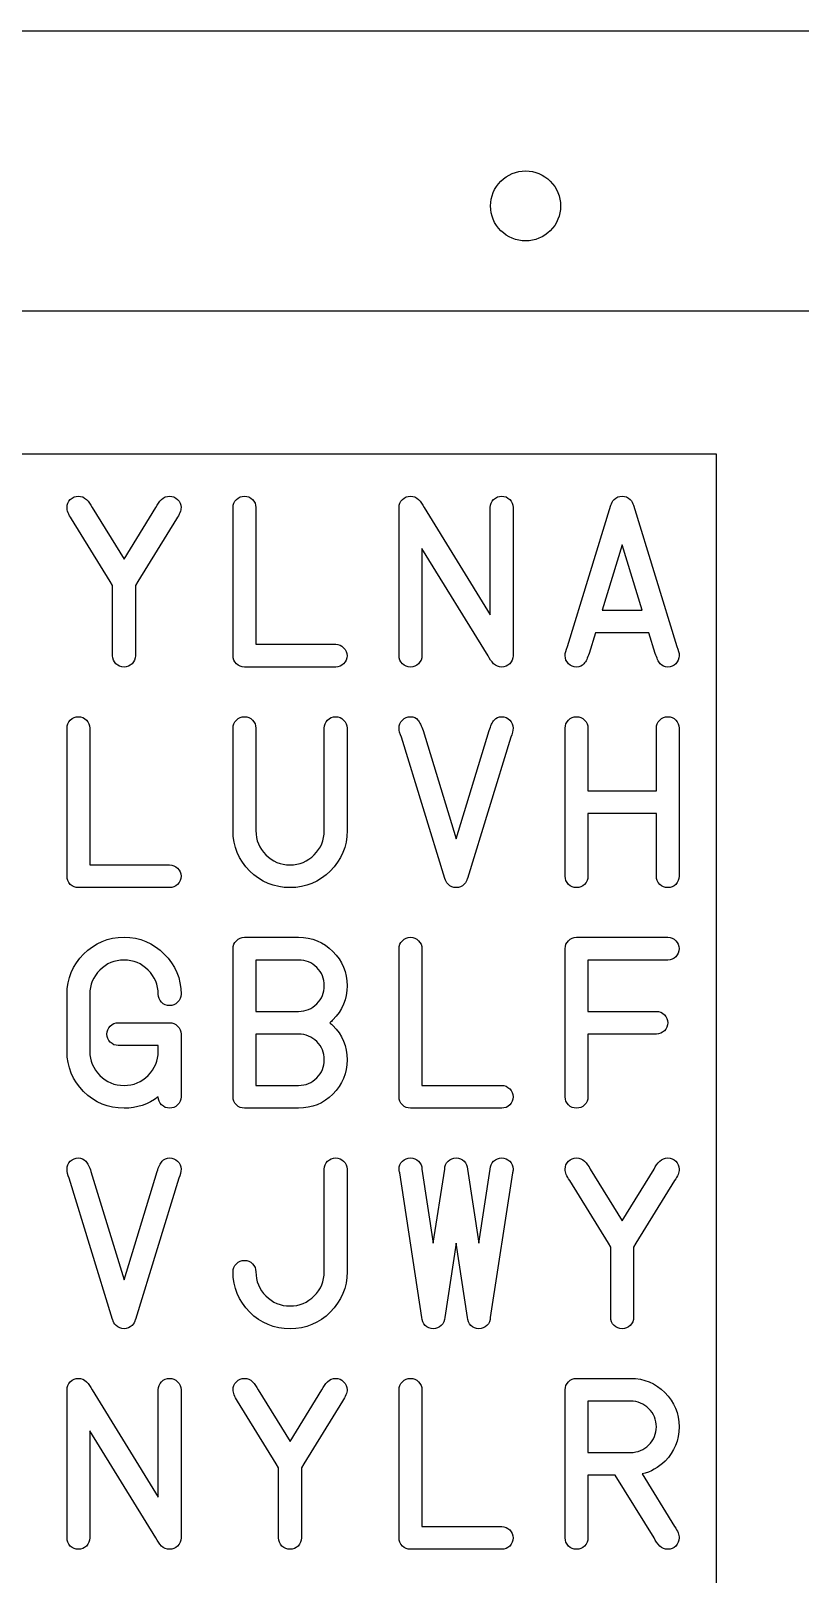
# Model space of a CAD drawing. Extents: x 0.5 to 46.5, y 0.5 to 6.
# Drawn here: x 22.622 to 23.995, y 3.25 to 6.005 of the extents above; entities that cross this region are included whole.
import ezdxf

# ---------------------------------------------------------------- set-up
doc = ezdxf.new("R2010")
doc.units = 0
doc.layers.add('Layer_1', color=7, linetype='CONTINUOUS')

msp = doc.modelspace()

# ---------------------------------------------------------------- linework, layer by layer
at = {"layer": 'Layer_1', "color": 7}
for p, q in [((0.505, 6.005), (46.505001, 6.005)), ((23.567496, 5.6925), (23.567496, 5.6925)), ((1.754999, 5.505), (45.255002, 5.505)), ((12.844862, 5.249932), (23.844862, 5.249932)), ((23.844862, 5.249932), (23.844862, 1.249932))]:
    msp.add_line(p, q, dxfattribs=at)
at = {"layer": 'Layer_1', "color": 3}
for p, q in [((22.731645, 5.154049), (22.788611, 5.061683)), ((22.788611, 5.061683), (22.845578, 5.154049)), ((22.983137, 4.889563), (22.983137, 5.154049)), ((23.023827, 5.154049), (23.023827, 4.909909)), ((23.023827, 5.154049), (23.023827, 5.154049)), ((23.279386, 4.889563), (23.279386, 5.154049)), ((23.313973, 5.168291), (23.313973, 5.168291)), ((23.324145, 5.154049), (23.442147, 4.962602)), ((23.442147, 4.962602), (23.442147, 5.154049)), ((23.482837, 5.154049), (23.482837, 4.889563)), ((23.579707, 4.90584), (23.657018, 5.158118)), ((23.657018, 5.158118), (23.657424, 5.158118)), ((23.6973, 5.158118), (23.697706, 5.158118)), ((23.697706, 5.158118), (23.775017, 4.90584)), ((22.763994, 5.021806), (22.695024, 5.133704)), ((22.882199, 5.133704), (22.813229, 5.021806)), ((23.438078, 4.889563), (23.320076, 5.081011)), ((23.320076, 5.081011), (23.320076, 4.889563)), ((23.677363, 5.087317), (23.641963, 4.970944)), ((23.712763, 4.970944), (23.677363, 5.087317)), ((22.768266, 5.014889), (22.763994, 5.021806)), ((22.768266, 4.889563), (22.768266, 5.014889)), ((22.813229, 5.021806), (22.808956, 5.014889)), ((22.808956, 5.014889), (22.808956, 4.889563)), ((23.641963, 4.970944), (23.712763, 4.970944)), ((23.023827, 4.909909), (23.166242, 4.909909)), ((23.629552, 4.930254), (23.618363, 4.893633)), ((23.725171, 4.930254), (23.629552, 4.930254)), ((23.736361, 4.893633), (23.725171, 4.930254)), ((23.166242, 4.869219), (23.003482, 4.869219)), ((22.686886, 4.495813), (22.686886, 4.760299)), ((22.727576, 4.760299), (22.727576, 4.516159)), ((22.727576, 4.760299), (22.727576, 4.760299)), ((22.983137, 4.577194), (22.983137, 4.760299)), ((23.023827, 4.760299), (23.023827, 4.577194)), ((23.145897, 4.577194), (23.145897, 4.760299)), ((23.186587, 4.760299), (23.186587, 4.577194)), ((23.360767, 4.491745), (23.283455, 4.744023)), ((23.322111, 4.75623), (23.381112, 4.562545)), ((23.381112, 4.562545), (23.440112, 4.75623)), ((23.478768, 4.744023), (23.401457, 4.491745)), ((23.575636, 4.495813), (23.575636, 4.760299)), ((23.616326, 4.760299), (23.616326, 4.648402)), ((23.738397, 4.648402), (23.738397, 4.760299)), ((23.779087, 4.760299), (23.779087, 4.495813)), ((23.616326, 4.648402), (23.738397, 4.648402)), ((23.738397, 4.607712), (23.616326, 4.607712)), ((23.616326, 4.607712), (23.616326, 4.495813)), ((23.738397, 4.495813), (23.738397, 4.607712)), ((22.727576, 4.516159), (22.869992, 4.516159)), ((23.361173, 4.491745), (23.360767, 4.491745)), ((23.401457, 4.491745), (23.40105, 4.491745)), ((22.869992, 4.475469), (22.707231, 4.475469)), ((23.381111, 4.475469), (23.381111, 4.475469)), ((23.003482, 4.386894), (23.100121, 4.386894)), ((23.595981, 4.386894), (23.758742, 4.386894)), ((22.983137, 4.102063), (22.983137, 4.366549)), ((23.279386, 4.102063), (23.279386, 4.366549)), ((23.320076, 4.366549), (23.320076, 4.122409)), ((23.320076, 4.366549), (23.320076, 4.366549)), ((23.575636, 4.102063), (23.575636, 4.366549)), ((23.100121, 4.346204), (23.023827, 4.346204)), ((23.023827, 4.346204), (23.023827, 4.254652)), ((23.100121, 4.346204), (23.100121, 4.346204)), ((23.758742, 4.346204), (23.616326, 4.346204)), ((23.616326, 4.346204), (23.616326, 4.254652)), ((22.686886, 4.183444), (22.686886, 4.285169)), ((22.727576, 4.285169), (22.727576, 4.183444)), ((23.023827, 4.254652), (23.100121, 4.254652)), ((23.616326, 4.254652), (23.738397, 4.254652)), ((22.778439, 4.234306), (22.869992, 4.234306)), ((22.849647, 4.193616), (22.778439, 4.193616)), ((22.849647, 4.183444), (22.849647, 4.193616)), ((22.890337, 4.213962), (22.890337, 4.102063)), ((23.100121, 4.213962), (23.023827, 4.213962)), ((23.023827, 4.213962), (23.023827, 4.122409)), ((23.100121, 4.213962), (23.100121, 4.213962)), ((23.738397, 4.213962), (23.616326, 4.213962)), ((23.616326, 4.213962), (23.616326, 4.102063)), ((23.023827, 4.122409), (23.100121, 4.122409)), ((23.320076, 4.122409), (23.462492, 4.122409)), ((23.100121, 4.081719), (23.003482, 4.081719)), ((23.100121, 4.081719), (23.100121, 4.081719)), ((23.462492, 4.081719), (23.299731, 4.081719)), ((22.729611, 3.96873), (22.788612, 3.775045)), ((22.788612, 3.775045), (22.847612, 3.96873)), ((23.145897, 3.789694), (23.145897, 3.972799)), ((23.186587, 3.972799), (23.186587, 3.789694)), ((23.320078, 3.972799), (23.340423, 3.840556)), ((23.340423, 3.840556), (23.360768, 3.972799)), ((23.401458, 3.972799), (23.421803, 3.840556)), ((23.421803, 3.840556), (23.442148, 3.972799)), ((23.620396, 3.972799), (23.677362, 3.880433)), ((23.677362, 3.880433), (23.734328, 3.972799)), ((22.768267, 3.704245), (22.690955, 3.956523)), ((22.886268, 3.956523), (22.808957, 3.704245)), ((23.320078, 3.708313), (23.280405, 3.966492)), ((23.481821, 3.966492), (23.442148, 3.708313)), ((23.652744, 3.840556), (23.583774, 3.952454)), ((23.770949, 3.952454), (23.701979, 3.840556)), ((23.381113, 3.84076), (23.360768, 3.708313)), ((23.401458, 3.708313), (23.381113, 3.84076)), ((23.657017, 3.833639), (23.652744, 3.840556)), ((23.657017, 3.708313), (23.657017, 3.833639)), ((23.701979, 3.840556), (23.697707, 3.833639)), ((23.697707, 3.833639), (23.697707, 3.708313)), ((22.983137, 3.789694), (22.983137, 3.789694)), ((22.768673, 3.704245), (22.768267, 3.704245)), ((22.808957, 3.704245), (22.80855, 3.704245)), ((22.788612, 3.687969), (22.788612, 3.687969)), ((22.721473, 3.593291), (22.721473, 3.593291)), ((23.595981, 3.599394), (23.69262, 3.599394)), ((22.686886, 3.314563), (22.686886, 3.579049)), ((22.731645, 3.579049), (22.849646, 3.387602)), ((22.849646, 3.387602), (22.849646, 3.579049)), ((22.890337, 3.579049), (22.890337, 3.314563)), ((23.060244, 3.446806), (22.991275, 3.558704)), ((23.027896, 3.579049), (23.084862, 3.486683)), ((23.084862, 3.486683), (23.141828, 3.579049)), ((23.178449, 3.558704), (23.10948, 3.446806)), ((23.279386, 3.314563), (23.279386, 3.579049)), ((23.320076, 3.579049), (23.320076, 3.334909)), ((23.320076, 3.579049), (23.320076, 3.579049)), ((23.575636, 3.314563), (23.575636, 3.579049)), ((23.69262, 3.558704), (23.616326, 3.558704)), ((23.616326, 3.558704), (23.616326, 3.467151)), ((23.69262, 3.558704), (23.69262, 3.558704)), ((22.845577, 3.314563), (22.727576, 3.50601)), ((22.727576, 3.50601), (22.727576, 3.314563)), ((23.064517, 3.439889), (23.060244, 3.446806)), ((23.10948, 3.446806), (23.105207, 3.439889)), ((23.616326, 3.467151), (23.69262, 3.467151)), ((23.064517, 3.314563), (23.064517, 3.439889)), ((23.105207, 3.439889), (23.105207, 3.314563)), ((23.665155, 3.426462), (23.616326, 3.426462)), ((23.616326, 3.426462), (23.616326, 3.314563)), ((23.734328, 3.314563), (23.665155, 3.426462)), ((23.712966, 3.428699), (23.770949, 3.334909)), ((23.320076, 3.334909), (23.462492, 3.334909)), ((23.462492, 3.294219), (23.299731, 3.294219))]:
    msp.add_line(p, q, dxfattribs=at)
at = {"layer": 'Layer_1', "color": 7}
for points in [[(23.442496, 5.6925), (23.442496, 5.709076), (23.449081, 5.724973), (23.460802, 5.736694)], [(23.460802, 5.736694), (23.472523, 5.748415), (23.48842, 5.755), (23.504996, 5.755)], [(23.504996, 5.755), (23.521572, 5.755), (23.53747, 5.748415), (23.549191, 5.736694)], [(23.549191, 5.736694), (23.560912, 5.724973), (23.567496, 5.709076), (23.567496, 5.6925)], [(23.460802, 5.648306), (23.449081, 5.660027), (23.442496, 5.675924), (23.442496, 5.6925)], [(23.567496, 5.6925), (23.567496, 5.675924), (23.560912, 5.660027), (23.549191, 5.648306)], [(23.504996, 5.63), (23.48842, 5.63), (23.472523, 5.636585), (23.460802, 5.648306)], [(23.549191, 5.648306), (23.53747, 5.636585), (23.521572, 5.63), (23.504996, 5.63)]]:
    msp.add_open_spline(points, degree=3, dxfattribs=at)
at = {"layer": 'Layer_1', "color": 3}
for points in [[(22.686886, 5.154049), (22.686886, 5.15961), (22.688853, 5.164357), (22.692786, 5.168291)], [(22.695024, 5.133704), (22.689599, 5.141707), (22.686886, 5.148488), (22.686886, 5.154049)], [(22.692786, 5.168291), (22.696855, 5.17236), (22.70167, 5.174395), (22.707231, 5.174395)], [(22.707231, 5.174395), (22.712792, 5.174395), (22.717539, 5.17236), (22.721473, 5.168291)], [(22.721473, 5.168291), (22.725542, 5.164357), (22.728933, 5.15961), (22.731645, 5.154049)], [(22.845578, 5.154049), (22.84829, 5.15961), (22.851613, 5.164357), (22.855547, 5.168291)], [(22.855547, 5.168291), (22.859616, 5.17236), (22.864431, 5.174395), (22.869992, 5.174395)], [(22.869992, 5.174395), (22.875553, 5.174395), (22.8803, 5.17236), (22.884233, 5.168291)], [(22.890337, 5.154049), (22.890337, 5.148488), (22.887624, 5.141707), (22.882199, 5.133704)], [(22.884233, 5.168291), (22.888302, 5.164357), (22.890337, 5.15961), (22.890337, 5.154049)], [(22.983137, 5.154049), (22.983137, 5.15961), (22.985103, 5.164357), (22.989037, 5.168291)], [(22.989037, 5.168291), (22.993106, 5.17236), (22.997921, 5.174395), (23.003482, 5.174395)], [(23.003482, 5.174395), (23.009043, 5.174395), (23.01379, 5.17236), (23.017723, 5.168291)], [(23.017723, 5.168291), (23.021792, 5.164357), (23.023827, 5.15961), (23.023827, 5.154049)], [(23.279386, 5.154049), (23.279386, 5.15961), (23.281353, 5.164357), (23.285286, 5.168291)], [(23.285286, 5.168291), (23.289355, 5.17236), (23.29417, 5.174395), (23.299731, 5.174395)], [(23.299731, 5.174395), (23.305292, 5.174395), (23.310039, 5.17236), (23.313973, 5.168291)], [(23.313973, 5.168291), (23.318042, 5.164357), (23.321433, 5.15961), (23.324145, 5.154049)], [(23.442147, 5.154049), (23.442147, 5.15961), (23.444113, 5.164357), (23.448047, 5.168291)], [(23.448047, 5.168291), (23.452116, 5.17236), (23.456931, 5.174395), (23.462492, 5.174395)], [(23.462492, 5.174395), (23.468053, 5.174395), (23.4728, 5.17236), (23.476733, 5.168291)], [(23.476733, 5.168291), (23.480802, 5.164357), (23.482837, 5.15961), (23.482837, 5.154049)], [(23.657424, 5.158118), (23.658101, 5.161916), (23.66, 5.165307), (23.663121, 5.168291)], [(23.663121, 5.168291), (23.667054, 5.17236), (23.671801, 5.174395), (23.677362, 5.174395)], [(23.677362, 5.174395), (23.682923, 5.174395), (23.687738, 5.17236), (23.691807, 5.168291)], [(23.691807, 5.168291), (23.694791, 5.165307), (23.696622, 5.161916), (23.6973, 5.158118)], [(23.166242, 4.909909), (23.171803, 4.909909), (23.17655, 4.907874), (23.180484, 4.903805)], [(23.575638, 4.889563), (23.575638, 4.894175), (23.576994, 4.8996), (23.579707, 4.90584)], [(23.775017, 4.90584), (23.777729, 4.8996), (23.779085, 4.894175), (23.779085, 4.889563)], [(22.774166, 4.875119), (22.770233, 4.879188), (22.768266, 4.884003), (22.768266, 4.889563)], [(22.808956, 4.889563), (22.808956, 4.884003), (22.806922, 4.879188), (22.802853, 4.875119)], [(22.989037, 4.875119), (22.985103, 4.879188), (22.983137, 4.884003), (22.983137, 4.889563)], [(23.180484, 4.903805), (23.184553, 4.899872), (23.186587, 4.895125), (23.186587, 4.889563)], [(23.186587, 4.889563), (23.186587, 4.884003), (23.184553, 4.879188), (23.180484, 4.875119)], [(23.285286, 4.875119), (23.281353, 4.879188), (23.279386, 4.884003), (23.279386, 4.889563)], [(23.320076, 4.889563), (23.320076, 4.884003), (23.318042, 4.879188), (23.313973, 4.875119)], [(23.448047, 4.875119), (23.444113, 4.879188), (23.44079, 4.884003), (23.438078, 4.889563)], [(23.482837, 4.889563), (23.482837, 4.884003), (23.480802, 4.879188), (23.476733, 4.875119)], [(23.581538, 4.875119), (23.577604, 4.879188), (23.575638, 4.884003), (23.575638, 4.889563)], [(23.618363, 4.893633), (23.61565, 4.885359), (23.612598, 4.879188), (23.609207, 4.875119)], [(23.745313, 4.875119), (23.742058, 4.879188), (23.739074, 4.885359), (23.736361, 4.893633)], [(23.779085, 4.889563), (23.779085, 4.884003), (23.777051, 4.879188), (23.772982, 4.875119)], [(22.788611, 4.869219), (22.78305, 4.869219), (22.778235, 4.871185), (22.774166, 4.875119)], [(22.802853, 4.875119), (22.79892, 4.871185), (22.794172, 4.869219), (22.788611, 4.869219)], [(23.003482, 4.869219), (22.997921, 4.869219), (22.993106, 4.871185), (22.989037, 4.875119)], [(23.180484, 4.875119), (23.17655, 4.871185), (23.171803, 4.869219), (23.166242, 4.869219)], [(23.299731, 4.869219), (23.29417, 4.869219), (23.289355, 4.871185), (23.285286, 4.875119)], [(23.313973, 4.875119), (23.310039, 4.871185), (23.305292, 4.869219), (23.299731, 4.869219)], [(23.462492, 4.869219), (23.456931, 4.869219), (23.452116, 4.871185), (23.448047, 4.875119)], [(23.476733, 4.875119), (23.4728, 4.871185), (23.468053, 4.869219), (23.462492, 4.869219)], [(23.595983, 4.869219), (23.590422, 4.869219), (23.585607, 4.871185), (23.581538, 4.875119)], [(23.609207, 4.875119), (23.605952, 4.871185), (23.601544, 4.869219), (23.595983, 4.869219)], [(23.758741, 4.869219), (23.75318, 4.869219), (23.748704, 4.871185), (23.745313, 4.875119)], [(23.772982, 4.875119), (23.769049, 4.871185), (23.764301, 4.869219), (23.758741, 4.869219)], [(22.686886, 4.760299), (22.686886, 4.76586), (22.688853, 4.770607), (22.692786, 4.774541)], [(22.692786, 4.774541), (22.696855, 4.77861), (22.70167, 4.780644), (22.707231, 4.780644)], [(22.707231, 4.780644), (22.712792, 4.780644), (22.717539, 4.77861), (22.721473, 4.774541)], [(22.721473, 4.774541), (22.725542, 4.770607), (22.727576, 4.76586), (22.727576, 4.760299)], [(22.983137, 4.760299), (22.983137, 4.76586), (22.985103, 4.770607), (22.989037, 4.774541)], [(22.989037, 4.774541), (22.993106, 4.77861), (22.997921, 4.780644), (23.003482, 4.780644)], [(23.003482, 4.780644), (23.009043, 4.780644), (23.01379, 4.77861), (23.017723, 4.774541)], [(23.017723, 4.774541), (23.021792, 4.770607), (23.023827, 4.76586), (23.023827, 4.760299)], [(23.145897, 4.760299), (23.145897, 4.76586), (23.147864, 4.770607), (23.151797, 4.774541)], [(23.151797, 4.774541), (23.155866, 4.77861), (23.160681, 4.780644), (23.166242, 4.780644)], [(23.166242, 4.780644), (23.171803, 4.780644), (23.17655, 4.77861), (23.180484, 4.774541)], [(23.180484, 4.774541), (23.184553, 4.770607), (23.186587, 4.76586), (23.186587, 4.760299)], [(23.279386, 4.760299), (23.279386, 4.76586), (23.281353, 4.770607), (23.285286, 4.774541)], [(23.285286, 4.774541), (23.289355, 4.77861), (23.29417, 4.780644), (23.299731, 4.780644)], [(23.299731, 4.780644), (23.305292, 4.780644), (23.3097, 4.77861), (23.312956, 4.774541)], [(23.312956, 4.774541), (23.316347, 4.770607), (23.319398, 4.764504), (23.322111, 4.75623)], [(23.440112, 4.75623), (23.442825, 4.764504), (23.445809, 4.770607), (23.449064, 4.774541)], [(23.449064, 4.774541), (23.452455, 4.77861), (23.456931, 4.780644), (23.462492, 4.780644)], [(23.462492, 4.780644), (23.468053, 4.780644), (23.4728, 4.77861), (23.476733, 4.774541)], [(23.476733, 4.774541), (23.480802, 4.770607), (23.482837, 4.76586), (23.482837, 4.760299)], [(23.575636, 4.760299), (23.575636, 4.76586), (23.577603, 4.770607), (23.581536, 4.774541)], [(23.581536, 4.774541), (23.585605, 4.77861), (23.59042, 4.780644), (23.595981, 4.780644)], [(23.595981, 4.780644), (23.601542, 4.780644), (23.60629, 4.77861), (23.610223, 4.774541)], [(23.610223, 4.774541), (23.614292, 4.770607), (23.616326, 4.76586), (23.616326, 4.760299)], [(23.738397, 4.760299), (23.738397, 4.76586), (23.740363, 4.770607), (23.744297, 4.774541)], [(23.744297, 4.774541), (23.748366, 4.77861), (23.753181, 4.780644), (23.758742, 4.780644)], [(23.758742, 4.780644), (23.764303, 4.780644), (23.76905, 4.77861), (23.772983, 4.774541)], [(23.772983, 4.774541), (23.777052, 4.770607), (23.779087, 4.76586), (23.779087, 4.760299)], [(23.283455, 4.744023), (23.280743, 4.750262), (23.279386, 4.755688), (23.279386, 4.760299)], [(23.482837, 4.760299), (23.482837, 4.755688), (23.481481, 4.750262), (23.478768, 4.744023)], [(23.012841, 4.505173), (22.993038, 4.525111), (22.983137, 4.549118), (22.983137, 4.577194)], [(23.023827, 4.577194), (23.023827, 4.560375), (23.029795, 4.545998), (23.041731, 4.534062)], [(23.127994, 4.534062), (23.139929, 4.545998), (23.145897, 4.560375), (23.145897, 4.577194)], [(23.186587, 4.577194), (23.186587, 4.549118), (23.176618, 4.525111), (23.15668, 4.505173)], [(23.041731, 4.534062), (23.053666, 4.522127), (23.068043, 4.516159), (23.084862, 4.516159)], [(23.084862, 4.516159), (23.101681, 4.516159), (23.116058, 4.522127), (23.127994, 4.534062)], [(22.692786, 4.481369), (22.688853, 4.485438), (22.686886, 4.490253), (22.686886, 4.495813)], [(22.869992, 4.516159), (22.875553, 4.516159), (22.8803, 4.514124), (22.884233, 4.510055)], [(22.884233, 4.510055), (22.888302, 4.506122), (22.890337, 4.501375), (22.890337, 4.495813)], [(22.890337, 4.495813), (22.890337, 4.490253), (22.888302, 4.485438), (22.884233, 4.481369)], [(23.084862, 4.475469), (23.056786, 4.475469), (23.032779, 4.48537), (23.012841, 4.505173)], [(23.15668, 4.505173), (23.136878, 4.48537), (23.112938, 4.475469), (23.084862, 4.475469)], [(23.36687, 4.481572), (23.36375, 4.484556), (23.361851, 4.487947), (23.361173, 4.491745)], [(23.40105, 4.491745), (23.400371, 4.487947), (23.39854, 4.484556), (23.395556, 4.481572)], [(23.581536, 4.481369), (23.577603, 4.485438), (23.575636, 4.490253), (23.575636, 4.495813)], [(23.616326, 4.495813), (23.616326, 4.490253), (23.614292, 4.485438), (23.610223, 4.481369)], [(23.744297, 4.481369), (23.740363, 4.485438), (23.738397, 4.490253), (23.738397, 4.495813)], [(23.779087, 4.495813), (23.779087, 4.490253), (23.777052, 4.485438), (23.772983, 4.481369)], [(22.707231, 4.475469), (22.70167, 4.475469), (22.696855, 4.477435), (22.692786, 4.481369)], [(22.884233, 4.481369), (22.8803, 4.477435), (22.875553, 4.475469), (22.869992, 4.475469)], [(23.381111, 4.475469), (23.37555, 4.475469), (23.370803, 4.477503), (23.36687, 4.481572)], [(23.395556, 4.481572), (23.391487, 4.477503), (23.386672, 4.475469), (23.381111, 4.475469)], [(23.595981, 4.475469), (23.59042, 4.475469), (23.585605, 4.477435), (23.581536, 4.481369)], [(23.610223, 4.481369), (23.60629, 4.477435), (23.601542, 4.475469), (23.595981, 4.475469)], [(23.758742, 4.475469), (23.753181, 4.475469), (23.748366, 4.477435), (23.744297, 4.481369)], [(23.772983, 4.481369), (23.76905, 4.477435), (23.764303, 4.475469), (23.758742, 4.475469)], [(22.71659, 4.356987), (22.736528, 4.376925), (22.760535, 4.386894), (22.788611, 4.386894)], [(22.788611, 4.386894), (22.816688, 4.386894), (22.840627, 4.376925), (22.860429, 4.356987)], [(22.983137, 4.366549), (22.983137, 4.37211), (22.985103, 4.376857), (22.989037, 4.380791)], [(22.989037, 4.380791), (22.993106, 4.38486), (22.997921, 4.386894), (23.003482, 4.386894)], [(23.100121, 4.386894), (23.123992, 4.386894), (23.144337, 4.378417), (23.161156, 4.361463)], [(23.279386, 4.366549), (23.279386, 4.37211), (23.281353, 4.376857), (23.285286, 4.380791)], [(23.285286, 4.380791), (23.289355, 4.38486), (23.29417, 4.386894), (23.299731, 4.386894)], [(23.299731, 4.386894), (23.305292, 4.386894), (23.310039, 4.38486), (23.313973, 4.380791)], [(23.313973, 4.380791), (23.318042, 4.376857), (23.320076, 4.37211), (23.320076, 4.366549)], [(23.575636, 4.366549), (23.575636, 4.37211), (23.577603, 4.376857), (23.581536, 4.380791)], [(23.581536, 4.380791), (23.585605, 4.38486), (23.59042, 4.386894), (23.595981, 4.386894)], [(23.758742, 4.386894), (23.764303, 4.386894), (23.76905, 4.38486), (23.772983, 4.380791)], [(23.772983, 4.380791), (23.777052, 4.376857), (23.779087, 4.37211), (23.779087, 4.366549)], [(22.686886, 4.285169), (22.686886, 4.313245), (22.696787, 4.337184), (22.71659, 4.356987)], [(22.860429, 4.356987), (22.880368, 4.337184), (22.890337, 4.313245), (22.890337, 4.285169)], [(23.161156, 4.361463), (23.17811, 4.344644), (23.186587, 4.324299), (23.186587, 4.300428)], [(23.779087, 4.366549), (23.779087, 4.360988), (23.777052, 4.356173), (23.772983, 4.352104)], [(22.74548, 4.3283), (22.733544, 4.316365), (22.727576, 4.301988), (22.727576, 4.285169)], [(22.788611, 4.346204), (22.771793, 4.346204), (22.757416, 4.340236), (22.74548, 4.3283)], [(22.831743, 4.3283), (22.819807, 4.340236), (22.80543, 4.346204), (22.788611, 4.346204)], [(22.849647, 4.285169), (22.849647, 4.301988), (22.843679, 4.316365), (22.831743, 4.3283)], [(23.132469, 4.332776), (23.123518, 4.341728), (23.112735, 4.346204), (23.100121, 4.346204)], [(23.145897, 4.300428), (23.145897, 4.313042), (23.141421, 4.323825), (23.132469, 4.332776)], [(23.772983, 4.352104), (23.76905, 4.348171), (23.764303, 4.346204), (23.758742, 4.346204)], [(23.132469, 4.268079), (23.141421, 4.277031), (23.145897, 4.287814), (23.145897, 4.300428)], [(23.186587, 4.300428), (23.186587, 4.276556), (23.178178, 4.256211), (23.161359, 4.239393)], [(22.855547, 4.270724), (22.851613, 4.274793), (22.849647, 4.279608), (22.849647, 4.285169)], [(22.869992, 4.264824), (22.864431, 4.264824), (22.859616, 4.266791), (22.855547, 4.270724)], [(22.884233, 4.270724), (22.8803, 4.266791), (22.875553, 4.264824), (22.869992, 4.264824)], [(22.890337, 4.285169), (22.890337, 4.279608), (22.888302, 4.274793), (22.884233, 4.270724)], [(23.100121, 4.254652), (23.112735, 4.254652), (23.123518, 4.259128), (23.132469, 4.268079)], [(23.738397, 4.254652), (23.743958, 4.254652), (23.748705, 4.252617), (23.752638, 4.248548)], [(23.752638, 4.248548), (23.756707, 4.244615), (23.758742, 4.239867), (23.758742, 4.234306)], [(22.758094, 4.213962), (22.758094, 4.219522), (22.76006, 4.22427), (22.763994, 4.228203)], [(22.763994, 4.228203), (22.768063, 4.232272), (22.772878, 4.234306), (22.778439, 4.234306)], [(22.869992, 4.234306), (22.875553, 4.234306), (22.8803, 4.232272), (22.884233, 4.228203)], [(22.884233, 4.228203), (22.888302, 4.22427), (22.890337, 4.219522), (22.890337, 4.213962)], [(23.161359, 4.239393), (23.159596, 4.237629), (23.157765, 4.235933), (23.155866, 4.234306)], [(23.155866, 4.234306), (23.157765, 4.232679), (23.159596, 4.231052), (23.161359, 4.229424)], [(23.161359, 4.229424), (23.178178, 4.212469), (23.186587, 4.192057), (23.186587, 4.168185)], [(23.752638, 4.219862), (23.748705, 4.215928), (23.743958, 4.213962), (23.738397, 4.213962)], [(23.758742, 4.234306), (23.758742, 4.228745), (23.756707, 4.223931), (23.752638, 4.219862)], [(22.763994, 4.199516), (22.76006, 4.203585), (22.758094, 4.2084), (22.758094, 4.213962)], [(22.778439, 4.193616), (22.772878, 4.193616), (22.768063, 4.195583), (22.763994, 4.199516)], [(23.132469, 4.200534), (23.123518, 4.209486), (23.112735, 4.213962), (23.100121, 4.213962)], [(23.145897, 4.168185), (23.145897, 4.180799), (23.141421, 4.191582), (23.132469, 4.200534)], [(22.71659, 4.111422), (22.696787, 4.13136), (22.686886, 4.155368), (22.686886, 4.183444)], [(22.727576, 4.183444), (22.727576, 4.166625), (22.733544, 4.152248), (22.74548, 4.140312)], [(22.831743, 4.140312), (22.843679, 4.152248), (22.849647, 4.166625), (22.849647, 4.183444)], [(23.132469, 4.135836), (23.141421, 4.144788), (23.145897, 4.155571), (23.145897, 4.168185)], [(23.186587, 4.168185), (23.186587, 4.144313), (23.17811, 4.123901), (23.161156, 4.106947)], [(22.74548, 4.140312), (22.757416, 4.128377), (22.771793, 4.122409), (22.788611, 4.122409)], [(22.788611, 4.122409), (22.80543, 4.122409), (22.819807, 4.128377), (22.831743, 4.140312)], [(23.100121, 4.122409), (23.112735, 4.122409), (23.123518, 4.126885), (23.132469, 4.135836)], [(22.788611, 4.081719), (22.760535, 4.081719), (22.736528, 4.09162), (22.71659, 4.111422)], [(23.161156, 4.106947), (23.144337, 4.090128), (23.123992, 4.081719), (23.100121, 4.081719)], [(23.462492, 4.122409), (23.468053, 4.122409), (23.4728, 4.120374), (23.476733, 4.116305)], [(23.476733, 4.116305), (23.480802, 4.112372), (23.482837, 4.107625), (23.482837, 4.102063)], [(22.849647, 4.10186), (22.83215, 4.088433), (22.811805, 4.081719), (22.788611, 4.081719)], [(22.85575, 4.087822), (22.851681, 4.091755), (22.849647, 4.096435), (22.849647, 4.10186)], [(22.869992, 4.081719), (22.864431, 4.081719), (22.859683, 4.083753), (22.85575, 4.087822)], [(22.884233, 4.087619), (22.8803, 4.083685), (22.875553, 4.081719), (22.869992, 4.081719)], [(22.890337, 4.102063), (22.890337, 4.096503), (22.888302, 4.091688), (22.884233, 4.087619)], [(22.989037, 4.087619), (22.985103, 4.091688), (22.983137, 4.096503), (22.983137, 4.102063)], [(23.003482, 4.081719), (22.997921, 4.081719), (22.993106, 4.083685), (22.989037, 4.087619)], [(23.285286, 4.087619), (23.281353, 4.091688), (23.279386, 4.096503), (23.279386, 4.102063)], [(23.299731, 4.081719), (23.29417, 4.081719), (23.289355, 4.083685), (23.285286, 4.087619)], [(23.476733, 4.087619), (23.4728, 4.083685), (23.468053, 4.081719), (23.462492, 4.081719)], [(23.482837, 4.102063), (23.482837, 4.096503), (23.480802, 4.091688), (23.476733, 4.087619)], [(23.581536, 4.087619), (23.577603, 4.091688), (23.575636, 4.096503), (23.575636, 4.102063)], [(23.595981, 4.081719), (23.59042, 4.081719), (23.585605, 4.083685), (23.581536, 4.087619)], [(23.610223, 4.087619), (23.60629, 4.083685), (23.601542, 4.081719), (23.595981, 4.081719)], [(23.616326, 4.102063), (23.616326, 4.096503), (23.614292, 4.091688), (23.610223, 4.087619)], [(22.686886, 3.972799), (22.686886, 3.97836), (22.688853, 3.983107), (22.692787, 3.987041)], [(22.690955, 3.956523), (22.688243, 3.962762), (22.686886, 3.968188), (22.686886, 3.972799)], [(22.692787, 3.987041), (22.696856, 3.99111), (22.701671, 3.993144), (22.707232, 3.993144)], [(22.707232, 3.993144), (22.712792, 3.993144), (22.717201, 3.99111), (22.720456, 3.987041)], [(22.720456, 3.987041), (22.723847, 3.983107), (22.726898, 3.977004), (22.729611, 3.96873)], [(22.847612, 3.96873), (22.850325, 3.977004), (22.853309, 3.983107), (22.856564, 3.987041)], [(22.856564, 3.987041), (22.859955, 3.99111), (22.864431, 3.993144), (22.869992, 3.993144)], [(22.869992, 3.993144), (22.875553, 3.993144), (22.8803, 3.99111), (22.884233, 3.987041)], [(22.884233, 3.987041), (22.888302, 3.983107), (22.890337, 3.97836), (22.890337, 3.972799)], [(22.890337, 3.972799), (22.890337, 3.968188), (22.888981, 3.962762), (22.886268, 3.956523)], [(23.145897, 3.972799), (23.145897, 3.97836), (23.147864, 3.983107), (23.151797, 3.987041)], [(23.151797, 3.987041), (23.155866, 3.99111), (23.160681, 3.993144), (23.166242, 3.993144)], [(23.166242, 3.993144), (23.171803, 3.993144), (23.176551, 3.99111), (23.180484, 3.987041)], [(23.180484, 3.987041), (23.184553, 3.983107), (23.186587, 3.97836), (23.186587, 3.972799)], [(23.279388, 3.972799), (23.279388, 3.97836), (23.281354, 3.983107), (23.285288, 3.987041)], [(23.280405, 3.966492), (23.279727, 3.968392), (23.279388, 3.970495), (23.279388, 3.972799)], [(23.285288, 3.987041), (23.289357, 3.99111), (23.294172, 3.993144), (23.299733, 3.993144)], [(23.299733, 3.993144), (23.305294, 3.993144), (23.310041, 3.99111), (23.313974, 3.987041)], [(23.313974, 3.987041), (23.318043, 3.983107), (23.320078, 3.97836), (23.320078, 3.972799)], [(23.360768, 3.972799), (23.360768, 3.97836), (23.362734, 3.983107), (23.366668, 3.987041)], [(23.366668, 3.987041), (23.370737, 3.99111), (23.375552, 3.993144), (23.381113, 3.993144)], [(23.381113, 3.993144), (23.386674, 3.993144), (23.391421, 3.99111), (23.395354, 3.987041)], [(23.395354, 3.987041), (23.399423, 3.983107), (23.401458, 3.97836), (23.401458, 3.972799)], [(23.442148, 3.972799), (23.442148, 3.97836), (23.444115, 3.983107), (23.448048, 3.987041)], [(23.448048, 3.987041), (23.452117, 3.99111), (23.456932, 3.993144), (23.462493, 3.993144)], [(23.462493, 3.993144), (23.468054, 3.993144), (23.472801, 3.99111), (23.476735, 3.987041)], [(23.476735, 3.987041), (23.480804, 3.983107), (23.482838, 3.97836), (23.482838, 3.972799)], [(23.482838, 3.972799), (23.482838, 3.970492), (23.482499, 3.96839), (23.481821, 3.966492)], [(23.575636, 3.972799), (23.575636, 3.97836), (23.577603, 3.983107), (23.581536, 3.987041)], [(23.583774, 3.952454), (23.578349, 3.960457), (23.575636, 3.967238), (23.575636, 3.972799)], [(23.581536, 3.987041), (23.585605, 3.99111), (23.59042, 3.993144), (23.595981, 3.993144)], [(23.595981, 3.993144), (23.601542, 3.993144), (23.60629, 3.99111), (23.610223, 3.987041)], [(23.610223, 3.987041), (23.614292, 3.983107), (23.617683, 3.97836), (23.620396, 3.972799)], [(23.734328, 3.972799), (23.73704, 3.97836), (23.740363, 3.983107), (23.744297, 3.987041)], [(23.744297, 3.987041), (23.748366, 3.99111), (23.753181, 3.993144), (23.758742, 3.993144)], [(23.758742, 3.993144), (23.764303, 3.993144), (23.76905, 3.99111), (23.772983, 3.987041)], [(23.779087, 3.972799), (23.779087, 3.967238), (23.776374, 3.960457), (23.770949, 3.952454)], [(23.772983, 3.987041), (23.777052, 3.983107), (23.779087, 3.97836), (23.779087, 3.972799)], [(22.983137, 3.789694), (22.983137, 3.795255), (22.985104, 3.800002), (22.989037, 3.803936)], [(22.989037, 3.803936), (22.993106, 3.808004), (22.997921, 3.810039), (23.003482, 3.810039)], [(23.003482, 3.810039), (23.009043, 3.810039), (23.01379, 3.808004), (23.017723, 3.803936)], [(23.017723, 3.803936), (23.021793, 3.800002), (23.023827, 3.795255), (23.023827, 3.789694)], [(23.012841, 3.717672), (22.993038, 3.73761), (22.983137, 3.761618), (22.983137, 3.789694)], [(23.023827, 3.789694), (23.023827, 3.772875), (23.029795, 3.758498), (23.041731, 3.746562)], [(23.127994, 3.746562), (23.139929, 3.758498), (23.145897, 3.772875), (23.145897, 3.789694)], [(23.186587, 3.789694), (23.186587, 3.761618), (23.176618, 3.73761), (23.15668, 3.717672)], [(23.041731, 3.746562), (23.053666, 3.734627), (23.068044, 3.728659), (23.084862, 3.728659)], [(23.084862, 3.728659), (23.101681, 3.728659), (23.116058, 3.734627), (23.127994, 3.746562)], [(22.77437, 3.694072), (22.77125, 3.697056), (22.769352, 3.700447), (22.768673, 3.704245)], [(22.788612, 3.687969), (22.783051, 3.687969), (22.778303, 3.690003), (22.77437, 3.694072)], [(22.803057, 3.694072), (22.798988, 3.690003), (22.794173, 3.687969), (22.788612, 3.687969)], [(22.80855, 3.704245), (22.807872, 3.700447), (22.806041, 3.697056), (22.803057, 3.694072)], [(23.084862, 3.687969), (23.056786, 3.687969), (23.032779, 3.69787), (23.012841, 3.717672)], [(23.15668, 3.717672), (23.136878, 3.69787), (23.112938, 3.687969), (23.084862, 3.687969)], [(23.325978, 3.693869), (23.322044, 3.697938), (23.320078, 3.702753), (23.320078, 3.708313)], [(23.340423, 3.687969), (23.334862, 3.687969), (23.330047, 3.689935), (23.325978, 3.693869)], [(23.354664, 3.693869), (23.350731, 3.689935), (23.345984, 3.687969), (23.340423, 3.687969)], [(23.360768, 3.708313), (23.360768, 3.702753), (23.358733, 3.697938), (23.354664, 3.693869)], [(23.407358, 3.693869), (23.403424, 3.697938), (23.401458, 3.702753), (23.401458, 3.708313)], [(23.421803, 3.687969), (23.416242, 3.687969), (23.411427, 3.689935), (23.407358, 3.693869)], [(23.436044, 3.693869), (23.432111, 3.689935), (23.427364, 3.687969), (23.421803, 3.687969)], [(23.442148, 3.708313), (23.442148, 3.702753), (23.440113, 3.697938), (23.436044, 3.693869)], [(23.662917, 3.693869), (23.658983, 3.697938), (23.657017, 3.702753), (23.657017, 3.708313)], [(23.677362, 3.687969), (23.671801, 3.687969), (23.666986, 3.689935), (23.662917, 3.693869)], [(23.691603, 3.693869), (23.68767, 3.689935), (23.682923, 3.687969), (23.677362, 3.687969)], [(23.697707, 3.708313), (23.697707, 3.702753), (23.695672, 3.697938), (23.691603, 3.693869)], [(22.686886, 3.579049), (22.686886, 3.58461), (22.688853, 3.589357), (22.692786, 3.593291)], [(22.692786, 3.593291), (22.696855, 3.59736), (22.70167, 3.599394), (22.707231, 3.599394)], [(22.707231, 3.599394), (22.712792, 3.599394), (22.717539, 3.59736), (22.721473, 3.593291)], [(22.721473, 3.593291), (22.725542, 3.589357), (22.728933, 3.58461), (22.731645, 3.579049)], [(22.849646, 3.579049), (22.849646, 3.58461), (22.851613, 3.589357), (22.855547, 3.593291)], [(22.855547, 3.593291), (22.859616, 3.59736), (22.864431, 3.599394), (22.869992, 3.599394)], [(22.869992, 3.599394), (22.875553, 3.599394), (22.8803, 3.59736), (22.884233, 3.593291)], [(22.884233, 3.593291), (22.888302, 3.589357), (22.890337, 3.58461), (22.890337, 3.579049)], [(22.983137, 3.579049), (22.983137, 3.58461), (22.985103, 3.589357), (22.989037, 3.593291)], [(22.989037, 3.593291), (22.993106, 3.59736), (22.997921, 3.599394), (23.003482, 3.599394)], [(23.003482, 3.599394), (23.009043, 3.599394), (23.01379, 3.59736), (23.017723, 3.593291)], [(23.017723, 3.593291), (23.021792, 3.589357), (23.025183, 3.58461), (23.027896, 3.579049)], [(23.141828, 3.579049), (23.144541, 3.58461), (23.147864, 3.589357), (23.151797, 3.593291)], [(23.151797, 3.593291), (23.155866, 3.59736), (23.160681, 3.599394), (23.166242, 3.599394)], [(23.166242, 3.599394), (23.171803, 3.599394), (23.17655, 3.59736), (23.180484, 3.593291)], [(23.180484, 3.593291), (23.184553, 3.589357), (23.186587, 3.58461), (23.186587, 3.579049)], [(23.279386, 3.579049), (23.279386, 3.58461), (23.281353, 3.589357), (23.285286, 3.593291)], [(23.285286, 3.593291), (23.289355, 3.59736), (23.29417, 3.599394), (23.299731, 3.599394)], [(23.299731, 3.599394), (23.305292, 3.599394), (23.310039, 3.59736), (23.313973, 3.593291)], [(23.313973, 3.593291), (23.318042, 3.589357), (23.320076, 3.58461), (23.320076, 3.579049)], [(23.575636, 3.579049), (23.575636, 3.58461), (23.577603, 3.589357), (23.581536, 3.593291)], [(23.581536, 3.593291), (23.585605, 3.59736), (23.59042, 3.599394), (23.595981, 3.599394)], [(23.69262, 3.599394), (23.716492, 3.599394), (23.736837, 3.590917), (23.753656, 3.573963)], [(22.991275, 3.558704), (22.985849, 3.566707), (22.983137, 3.573488), (22.983137, 3.579049)], [(23.186587, 3.579049), (23.186587, 3.573488), (23.183875, 3.566707), (23.178449, 3.558704)], [(23.724969, 3.545276), (23.716017, 3.554228), (23.705234, 3.558704), (23.69262, 3.558704)], [(23.753656, 3.573963), (23.77061, 3.557144), (23.779087, 3.536799), (23.779087, 3.512928)], [(23.738397, 3.512928), (23.738397, 3.525542), (23.733921, 3.536325), (23.724969, 3.545276)], [(23.724969, 3.480579), (23.733921, 3.489531), (23.738397, 3.500314), (23.738397, 3.512928)], [(23.779087, 3.512928), (23.779087, 3.489056), (23.770678, 3.468711), (23.753859, 3.451893)], [(23.69262, 3.467151), (23.705234, 3.467151), (23.716017, 3.471627), (23.724969, 3.480579)], [(23.753859, 3.451893), (23.741923, 3.439957), (23.728292, 3.432226), (23.712966, 3.428699)], [(23.462492, 3.334909), (23.468053, 3.334909), (23.4728, 3.332874), (23.476733, 3.328805)], [(23.770949, 3.334909), (23.776374, 3.326906), (23.779087, 3.320125), (23.779087, 3.314563)], [(22.692786, 3.300119), (22.688853, 3.304188), (22.686886, 3.309003), (22.686886, 3.314563)], [(22.727576, 3.314563), (22.727576, 3.309003), (22.725542, 3.304188), (22.721473, 3.300119)], [(22.855547, 3.300119), (22.851613, 3.304188), (22.84829, 3.309003), (22.845577, 3.314563)], [(22.890337, 3.314563), (22.890337, 3.309003), (22.888302, 3.304188), (22.884233, 3.300119)], [(23.070417, 3.300119), (23.066484, 3.304188), (23.064517, 3.309003), (23.064517, 3.314563)], [(23.105207, 3.314563), (23.105207, 3.309003), (23.103173, 3.304188), (23.099104, 3.300119)], [(23.285286, 3.300119), (23.281353, 3.304188), (23.279386, 3.309003), (23.279386, 3.314563)], [(23.476733, 3.328805), (23.480802, 3.324872), (23.482837, 3.320125), (23.482837, 3.314563)], [(23.482837, 3.314563), (23.482837, 3.309003), (23.480802, 3.304188), (23.476733, 3.300119)], [(23.581536, 3.300119), (23.577603, 3.304188), (23.575636, 3.309003), (23.575636, 3.314563)], [(23.616326, 3.314563), (23.616326, 3.309003), (23.614292, 3.304188), (23.610223, 3.300119)], [(23.744297, 3.300119), (23.740363, 3.304188), (23.73704, 3.309003), (23.734328, 3.314563)], [(23.779087, 3.314563), (23.779087, 3.309003), (23.777052, 3.304188), (23.772983, 3.300119)], [(22.707231, 3.294219), (22.70167, 3.294219), (22.696855, 3.296185), (22.692786, 3.300119)], [(22.721473, 3.300119), (22.717539, 3.296185), (22.712792, 3.294219), (22.707231, 3.294219)], [(22.869992, 3.294219), (22.864431, 3.294219), (22.859616, 3.296185), (22.855547, 3.300119)], [(22.884233, 3.300119), (22.8803, 3.296185), (22.875553, 3.294219), (22.869992, 3.294219)], [(23.084862, 3.294219), (23.079301, 3.294219), (23.074486, 3.296185), (23.070417, 3.300119)], [(23.099104, 3.300119), (23.09517, 3.296185), (23.090423, 3.294219), (23.084862, 3.294219)], [(23.299731, 3.294219), (23.29417, 3.294219), (23.289355, 3.296185), (23.285286, 3.300119)], [(23.476733, 3.300119), (23.4728, 3.296185), (23.468053, 3.294219), (23.462492, 3.294219)], [(23.595981, 3.294219), (23.59042, 3.294219), (23.585605, 3.296185), (23.581536, 3.300119)], [(23.610223, 3.300119), (23.60629, 3.296185), (23.601542, 3.294219), (23.595981, 3.294219)], [(23.758742, 3.294219), (23.753181, 3.294219), (23.748366, 3.296185), (23.744297, 3.300119)], [(23.772983, 3.300119), (23.76905, 3.296185), (23.764303, 3.294219), (23.758742, 3.294219)]]:
    msp.add_open_spline(points, degree=3, dxfattribs=at)

doc.saveas('drawing.dxf')
